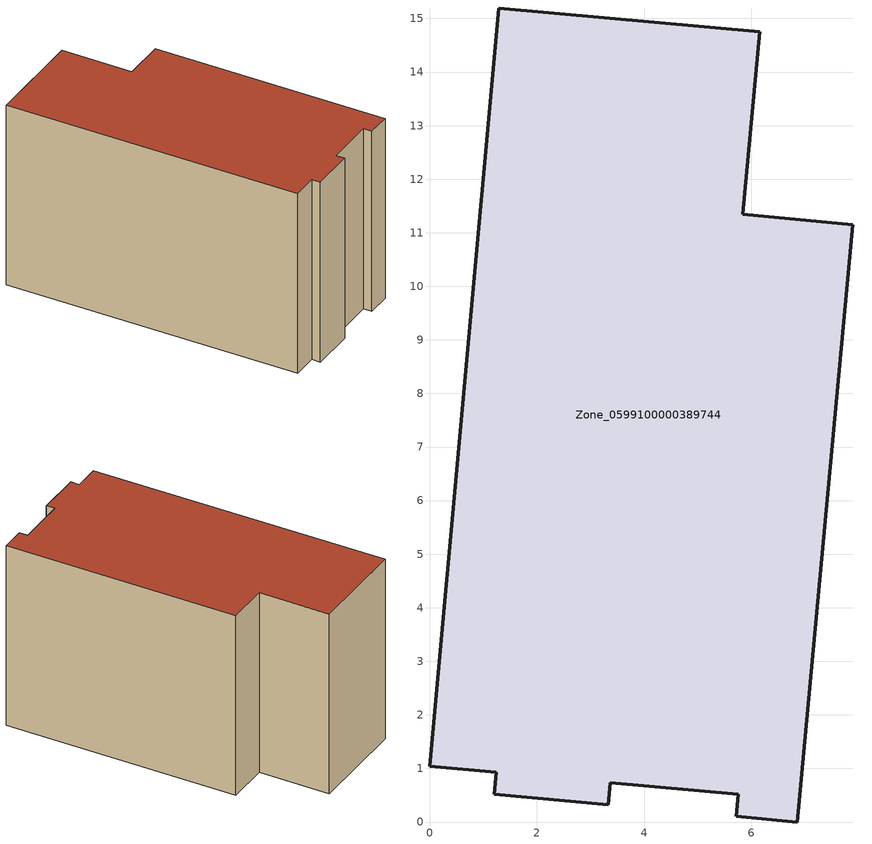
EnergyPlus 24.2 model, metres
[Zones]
Zone_0599100000389744
 floor ground (C_G): 7.89,11.15 6.86,0 5.72,0.11 5.75,0.52 3.37,0.74 3.33,0.32 1.2,0.51 1.24,0.93 0,1.04 1.29,15.2 6.16,14.75 5.84,11.34 z0
 wall outside (C_F): 1.24,0.93 1.2,0.51 3.33,0.32 3.37,0.74 5.75,0.52 5.72,0.11 6.86,0 7.89,11.15 5.84,11.34 6.16,14.75 1.29,15.2 0,1.04 1.24,0.93 z0:9.15
 roof outside (C_R): 5.84,11.34 6.16,14.75 1.29,15.2 0,1.04 1.24,0.93 1.2,0.51 3.33,0.32 3.37,0.74 5.75,0.52 5.72,0.11 6.86,0 7.89,11.15 z9.15
[BUILDING]
Pand.0599100000389744: North Axis=0; Terrain=City; Loads Convergence Tolerance Value=0.04; Temperature Convergence Tolerance Value=0.4; Solar Distribution=FullExterior; Maximum Number of Warmup Days=25; Minimum Number of Warmup Days=1
[Site:Location]
Rotterdam.The.Hague.AP_ZH_NLD Design_Conditions: Latitude=51.96; Longitude=4.45; Time Zone=1; Elevation=-4.5
[SITE:GROUNDTEMPERATURE:BUILDINGSURFACE]
18, 18, 18, 18, 18, 18, 18, 18, 18, 18, 18, 18
[MATERIAL] Thermal Absorptance=0.9; Solar Absorptance=0.7; Visible Absorptance=0.7
Name | Roughness | Thickness | Conductivity | Density | Specific Heat
G.TI.1992-2005 | MediumSmooth | 0.15 | 0.06 | 540 | 1210
F.TI.1992-2005 | Rough | 0.3 | 0.12 | 1920 | 840
R.TI.1992-2005 | MediumRough | 0.2 | 0.08 | 1500 | 1000
[CONSTRUCTION]
C_G: G.TI.1992-2005
C_F: F.TI.1992-2005
C_R: R.TI.1992-2005
[ZONE]
Zone_0599100000389744: Type=1; Multiplier=1; Ceiling Height=Autocalculate; Volume=Autocalculate; Floor Area=autocalculate; Part of Total Floor Area=Yes
[ZONEINFILTRATION:DESIGNFLOWRATE]
Infil_Zone_0599100000389744: Zone or ZoneList or Space or SpaceList=Zone_0599100000389744; Schedule=AlwaysOn; Design Flow Rate Calculation Method=Flow/Area; Flow Rate per Floor Area=0.0015; Constant Term Coefficient=1; Temperature Term Coefficient=0; Velocity Term Coefficient=0; Velocity Squared Term Coefficient=0
[HVACTEMPLATE:ZONE:IDEALLOADSAIRSYSTEM]
Zone_0599100000389744: Maximum Heating Supply Air Temperature=50; Minimum Cooling Supply Air Temperature=13; Maximum Heating Supply Air Humidity Ratio=0.0156; Minimum Cooling Supply Air Humidity Ratio=0.0077; Heating Limit=NoLimit; Cooling Limit=NoLimit; Dehumidification Control Type=ConstantSensibleHeatRatio; Cooling Sensible Heat Ratio=0.7; Dehumidification Setpoint=60; Humidification Control Type=None; Humidification Setpoint=30; Outdoor Air Method=None; Outdoor Air Flow Rate per Person=0.00944; Outdoor Air Flow Rate per Zone Floor Area=0; Outdoor Air Flow Rate per Zone=0; Demand Controlled Ventilation Type=None; Outdoor Air Economizer Type=NoEconomizer; Heat Recovery Type=None; Sensible Heat Recovery Effectiveness=0.7; Latent Heat Recovery Effectiveness=0.65
[ZONECONTROL:THERMOSTAT]
ThermostatControl_Zone_0599100000389744: Zone or ZoneList=Zone_0599100000389744; Control Type Schedule=DualSetpointControlType; Control 1=Thermostat_Zone_0599100000389744; Temperature Difference Between Cutout And Setpoint=0
[THERMOSTATSETPOINT:DUALSETPOINT]
Thermostat_Zone_0599100000389744: Heating Setpoint Temperature Schedule=HeatingSetpoint_Zone_0599100000389744; Cooling Setpoint Temperature Schedule=CoolingSetpoint_Zone_0599100000389744
[SCHEDULE:COMPACT]
HeatingSetpoint_Zone_0599100000389744: Through: 12/31, For: AllDays, Until: 24:00, 21
CoolingSetpoint_Zone_0599100000389744: Through: 12/31, For: AllDays, Until: 24:00, 24
DualSetpointControlType: Through: 12/31, For: AllDays, Until: 24:00, 4
AlwaysOn: Through: 12/31, For: AllDays, Until: 24:00, 1
